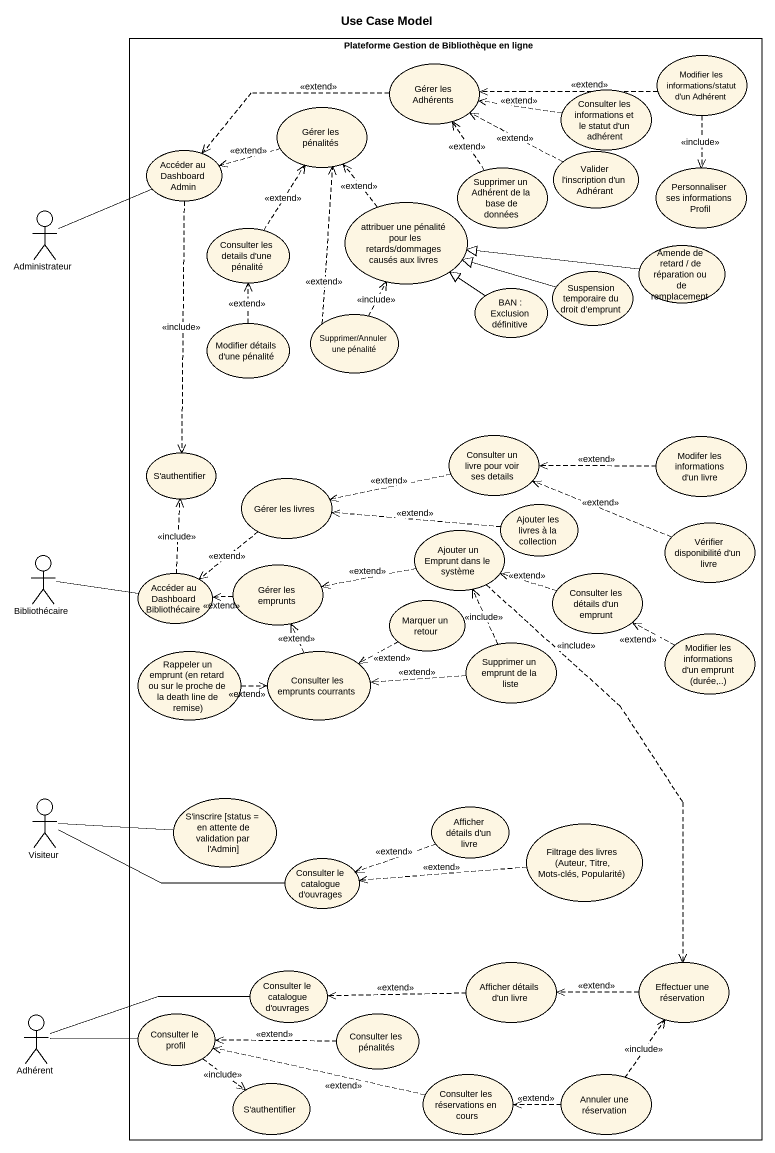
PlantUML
@startuml
title Use Case Model
rectangle "Plateforme Gestion de Bibliothèque en ligne" as Plateforme_Gestion_de {
  usecase "Gérer les Adhérents" as Gérer_les_Adhérents
  usecase "Modifier les informations/statut d'un Adhérent" as Modifier_les_informations
  usecase "Gérer les pénalités" as Gérer_les_pénalités
  usecase "Consulter les informations et le statut d'un adhérent" as Consulter_les_informations
  usecase "Accéder au Dashboard Admin" as Accéder_au_Dashboard_Admin
  usecase "Valider l'inscription d'un Adhérant" as Valider_l_inscription_d_un
  usecase "attribuer une pénalité pour les retards/dommages causés aux livres" as attribuer_une_pénalité_pour
  usecase "Supprimer un Adhérent de la base de données" as Supprimer_un_Adhérent_de_la
  usecase "Personnaliser ses informations Profil" as Personnaliser_ses
  usecase "Consulter les details d'une pénalité" as Consulter_les_details_d_une
  usecase "Suspension temporaire du droit d’emprunt" as Suspension_temporaire_du
  usecase "Amende de retard / de réparation ou de remplacement" as Amende_de_retard_de
  usecase "Supprimer/Annuler une pénalité" as Supprimer_Annuler_une
  usecase "BAN : Exclusion définitive" as BAN_Exclusion_définitive
  usecase "Modifier détails d'une pénalité" as Modifier_détails_d_une
  usecase "Consulter un livre pour voir ses details" as Consulter_un_livre_pour
  usecase "Modifer les informations d'un livre" as Modifer_les_informations_d
  usecase "S'authentifier" as S_authentifier
  usecase "Gérer les livres" as Gérer_les_livres
  usecase "Ajouter les livres à la collection" as Ajouter_les_livres_à_la
  usecase "Ajouter un Emprunt dans le système" as Ajouter_un_Emprunt_dans_le
  usecase "Vérifier disponibilité d'un livre" as Vérifier_disponibilité_d_un
  usecase "Accéder au Dashboard Bibliothécaire" as Accéder_au_Dashboard
  usecase "Gérer les emprunts" as Gérer_les_emprunts
  usecase "Consulter les détails d'un emprunt" as Consulter_les_détails_d_un
  usecase "Marquer un retour" as Marquer_un_retour
  usecase "Rappeler un emprunt (en retard ou sur le proche de la death line de remise)" as Rappeler_un_emprunt_en
  usecase "Consulter les emprunts courrants" as Consulter_les_emprunts
  usecase "Supprimer un emprunt de la liste" as Supprimer_un_emprunt_de_la
  usecase "Modifier les informations d'un emprunt (durée,..)" as Modifier_les_informations_d
  usecase "S'inscrire [status = en attente de validation par l'Admin]" as S_inscrire_status_en
  usecase "Afficher détails d'un livre" as Afficher_détails_d_un_livre
  usecase "Filtrage des livres (Auteur, Titre, Mots-clés, Popularité)" as Filtrage_des_livres_Auteur
  usecase "Consulter le catalogue d'ouvrages" as Consulter_le_catalogue_d
  usecase "Consulter le catalogue d'ouvrages" as Consulter_le_catalogue_d_2
  usecase "Afficher détails d'un livre" as Afficher_détails_d_un_livre_2
  usecase "Effectuer une réservation" as Effectuer_une_réservation
  usecase "Consulter le profil" as Consulter_le_profil
  usecase "Consulter les pénalités" as Consulter_les_pénalités
  usecase "S'authentifier" as S_authentifier_2
  usecase "Consulter les réservations en cours" as Consulter_les_réservations
  usecase "Annuler une réservation" as Annuler_une_réservation
}
actor Administrateur
actor Bibliothécaire
actor Visiteur
actor Adhérent
Gérer_les_Adhérents .left.> Accéder_au_Dashboard_Admin : <<extend>>
Modifier_les_informations .left.> Gérer_les_Adhérents : <<extend>>
Modifier_les_informations ..> Personnaliser_ses : <<include>>
Gérer_les_pénalités .left.> Accéder_au_Dashboard_Admin : <<extend>>
Consulter_les_informations .left.> Gérer_les_Adhérents : <<extend>>
Accéder_au_Dashboard_Admin -left- Administrateur
Accéder_au_Dashboard_Admin ..> S_authentifier : <<include>>
Valider_l_inscription_d_un .left.> Gérer_les_Adhérents : <<extend>>
attribuer_une_pénalité_pour .up.> Gérer_les_pénalités : <<extend>>
Supprimer_un_Adhérent_de_la .up.> Gérer_les_Adhérents : <<extend>>
Consulter_les_details_d_une .up.> Gérer_les_pénalités : <<extend>>
Suspension_temporaire_du -left-|> attribuer_une_pénalité_pour
Amende_de_retard_de -left-|> attribuer_une_pénalité_pour
Supprimer_Annuler_une .up.> Gérer_les_pénalités : <<extend>>
Supprimer_Annuler_une .up.> attribuer_une_pénalité_pour : <<include>>
BAN_Exclusion_définitive -up-|> attribuer_une_pénalité_pour
Modifier_détails_d_une .up.> Consulter_les_details_d_une : <<extend>>
Consulter_un_livre_pour .left.> Gérer_les_livres : <<extend>>
Modifer_les_informations_d .left.> Consulter_un_livre_pour : <<extend>>
Gérer_les_livres ..> Accéder_au_Dashboard : <<extend>>
Ajouter_les_livres_à_la .left.> Gérer_les_livres : <<extend>>
Ajouter_un_Emprunt_dans_le .left.> Gérer_les_emprunts : <<extend>>
Ajouter_un_Emprunt_dans_le ..> Effectuer_une_réservation : <<include>>
Vérifier_disponibilité_d_un .left.> Consulter_un_livre_pour : <<extend>>
Bibliothécaire -right- Accéder_au_Dashboard
Accéder_au_Dashboard .up.> S_authentifier : <<include>>
Gérer_les_emprunts .left.> Accéder_au_Dashboard : <<extend>>
Consulter_les_détails_d_un .left.> Ajouter_un_Emprunt_dans_le : <<extend>>
Marquer_un_retour .left.> Consulter_les_emprunts : <<extend>>
Rappeler_un_emprunt_en .right.> Consulter_les_emprunts : <<extend>>
Consulter_les_emprunts .up.> Gérer_les_emprunts : <<extend>>
Supprimer_un_emprunt_de_la .up.> Ajouter_un_Emprunt_dans_le : <<include>>
Supprimer_un_emprunt_de_la .left.> Consulter_les_emprunts : <<extend>>
Modifier_les_informations_d .left.> Consulter_les_détails_d_un : <<extend>>
Visiteur -right- S_inscrire_status_en
Visiteur -right- Consulter_le_catalogue_d
Afficher_détails_d_un_livre .left.> Consulter_le_catalogue_d : <<extend>>
Filtrage_des_livres_Auteur .left.> Consulter_le_catalogue_d : <<extend>>
Consulter_le_catalogue_d_2 -left- Adhérent
Afficher_détails_d_un_livre_2 .left.> Consulter_le_catalogue_d_2 : <<extend>>
Effectuer_une_réservation .left.> Afficher_détails_d_un_livre_2 : <<extend>>
Consulter_le_profil -left- Adhérent
Consulter_le_profil ..> S_authentifier_2 : <<include>>
Consulter_les_pénalités .left.> Consulter_le_profil : <<extend>>
Consulter_les_réservations .left.> Consulter_le_profil : <<extend>>
Annuler_une_réservation .up.> Effectuer_une_réservation : <<include>>
Annuler_une_réservation .left.> Consulter_les_réservations : <<extend>>
@enduml
